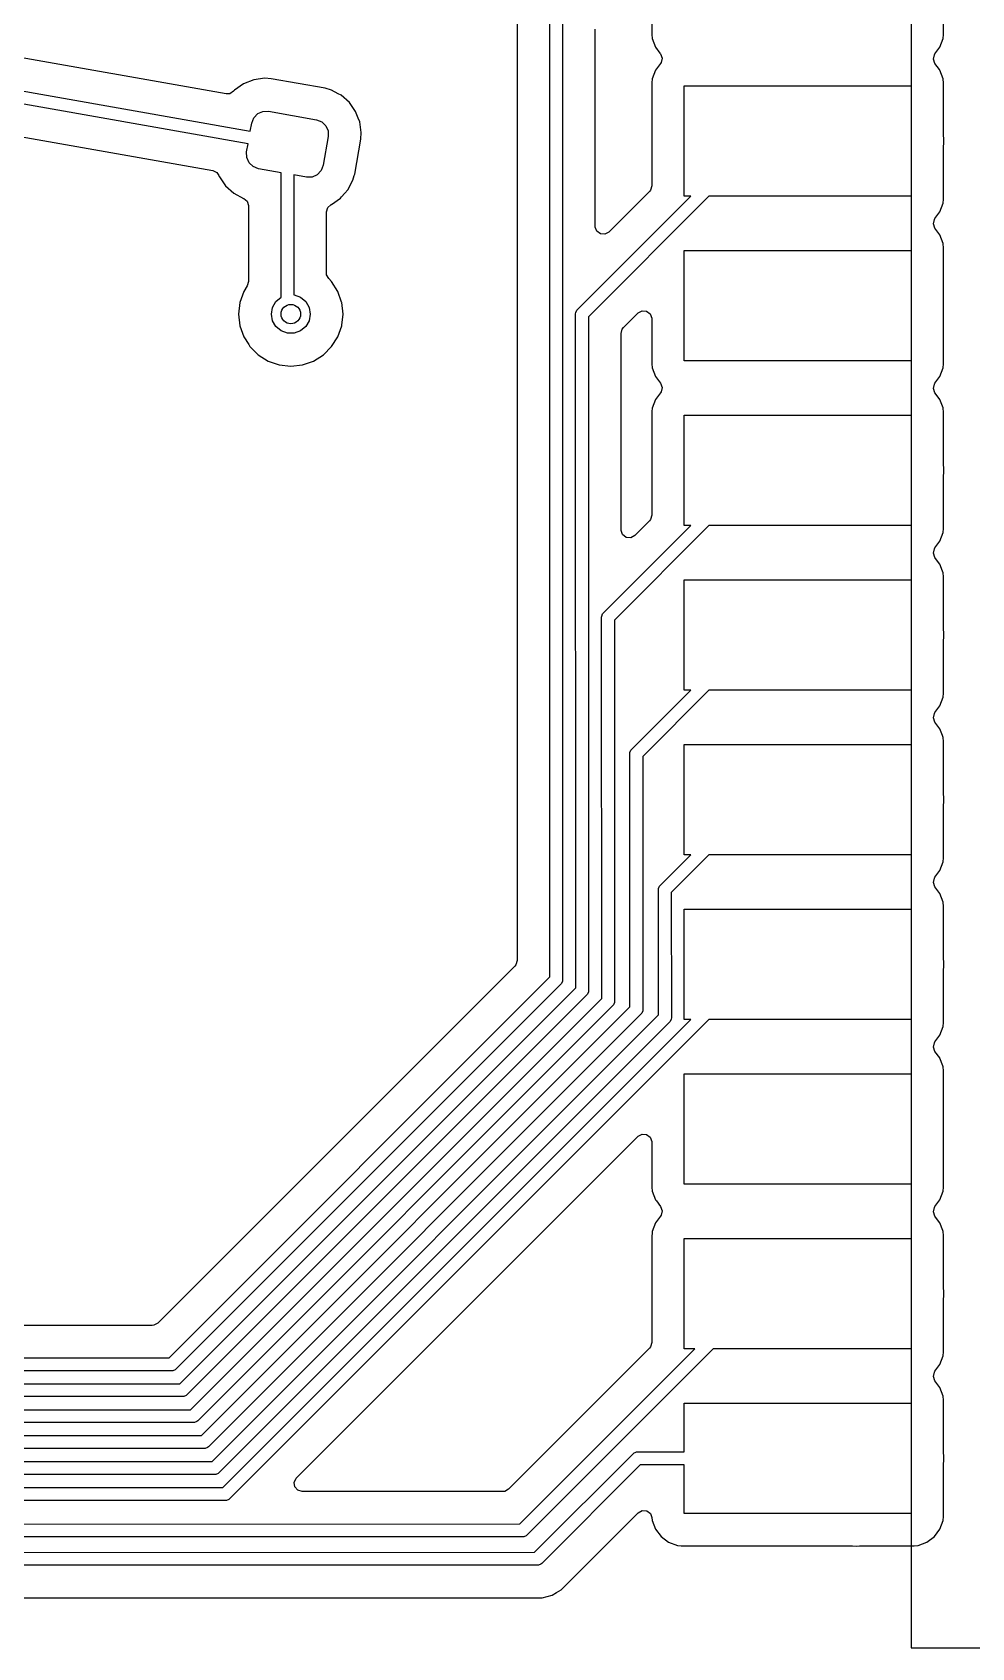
# Model space of a CAD drawing. Header units: millimetres. Extents: x 46 to 4458, y 59 to 1499.
# Drawn here: x 1823.12 to 1837.61, y 883.56 to 908.48 of the extents above; entities that cross this region are included whole.
import ezdxf

# ---------------------------------------------------------------- set-up
doc = ezdxf.new("R2010")
doc.units = ezdxf.units.MM
doc.layers.add('BLACK', color=7, linetype='Continuous')

msp = doc.modelspace()

# ---------------------------------------------------------------- linework, layer by layer
msp.add_lwpolyline([(1836.67813, 883.55889), (1852.75813, 883.55889), (1852.7581, 944.69762), (1836.6781, 944.69762)], close=True)
at = {"layer": 'BLACK', "linetype": 'Continuous'}
for p, q in [((1826.11236, 907.52695), (1809.44942, 910.46507)), ((1808.90449, 910.05246), (1826.48339, 906.95329)), ((1826.44899, 906.75822), (1808.87009, 909.85739)), ((1809.24087, 909.28232), (1825.90381, 906.34419)), ((1837.17862, 908.44151), (1837.17862, 909.275)), ((1832.67762, 909.15084), (1832.67762, 908.44152)), ((1831.10352, 893.90463), (1831.10161, 908.82343)), ((1831.2997, 908.78012), (1831.30161, 893.86131)), ((1830.60111, 908.73437), (1830.60111, 894.16141)), ((1831.80211, 905.48198), (1831.80211, 908.52333)), ((1832.67762, 908.44152), (1832.67762, 908.44151)), ((1832.67762, 908.44151), (1832.68403, 908.3819)), ((1832.68403, 908.3819), (1832.73432, 908.24706)), ((1832.73432, 908.24706), (1832.73432, 908.24706)), ((1832.73432, 908.24706), (1832.73432, 908.24706)), ((1832.73432, 908.24706), (1832.80229, 908.15627)), ((1837.04454, 908.14369), (1837.12192, 908.24706)), ((1837.12192, 908.24706), (1837.17221, 908.3819)), ((1837.17221, 908.3819), (1837.17862, 908.44151)), ((1832.8117, 907.99508), (1832.73432, 907.89172)), ((1832.80229, 908.15627), (1832.8117, 908.1437)), ((1832.8117, 908.1437), (1832.83611, 908.07823)), ((1832.82126, 908.00996), (1832.8117, 907.99508)), ((1832.83611, 908.07823), (1832.82126, 908.00996)), ((1837.02012, 908.06054), (1837.03497, 908.12881)), ((1837.04454, 907.99508), (1837.02012, 908.06054)), ((1837.03497, 908.12881), (1837.04454, 908.14369)), ((1837.11563, 907.90012), (1837.04454, 907.99508)), ((1826.70543, 907.76746), (1826.53763, 907.74288)), ((1826.80504, 907.7602), (1826.70543, 907.76746)), ((1827.63887, 907.61318), (1826.80504, 907.7602)), ((1832.68403, 907.75687), (1832.67762, 907.69727)), ((1832.73432, 907.89172), (1832.68403, 907.75687)), ((1832.73432, 907.89172), (1832.73432, 907.89172)), ((1837.12191, 907.89172), (1837.11563, 907.90012)), ((1837.12192, 907.89172), (1837.12191, 907.89172)), ((1837.17221, 907.75687), (1837.12192, 907.89172)), ((1837.17256, 907.75361), (1837.17221, 907.75687)), ((1837.17862, 907.69727), (1837.17256, 907.75361)), ((1826.16724, 907.52963), (1826.11236, 907.52695)), ((1826.22652, 907.56662), (1826.16724, 907.52963)), ((1826.24108, 907.58299), (1826.22652, 907.56662)), ((1826.38001, 907.68026), (1826.24108, 907.58299)), ((1826.53762, 907.74288), (1826.38001, 907.68026)), ((1826.53763, 907.74288), (1826.53762, 907.74288)), ((1827.63889, 907.61318), (1827.63887, 907.61318)), ((1827.73496, 907.58593), (1827.63889, 907.61318)), ((1827.73497, 907.58593), (1827.73496, 907.58593)), ((1827.73496, 907.58593), (1827.73496, 907.58593)), ((1827.83982, 907.52939), (1827.73497, 907.58593)), ((1827.88425, 907.50544), (1827.83982, 907.52939)), ((1828.01094, 907.39269), (1827.88425, 907.50544)), ((1832.67762, 907.69727), (1832.67762, 907.69726)), ((1832.67762, 907.69726), (1832.67762, 907.69725)), ((1832.67762, 907.69725), (1832.67762, 906.10949)), ((1833.17812, 905.94939), (1833.17812, 907.64939)), ((1833.17812, 907.64939), (1836.67812, 907.64939)), ((1836.67812, 907.64939), (1836.67812, 905.94939)), ((1837.17862, 907.69726), (1837.17862, 907.69727)), ((1837.17862, 906.86377), (1837.17862, 907.69726)), ((1837.17862, 907.69726), (1837.17862, 907.69726)), ((1826.59762, 907.22164), (1826.67798, 907.257)), ((1826.67798, 907.257), (1826.76575, 907.25891)), ((1826.76575, 907.25891), (1827.50435, 907.12868)), ((1828.10822, 907.25376), (1828.01094, 907.39269)), ((1828.01094, 907.39269), (1828.01094, 907.39269)), ((1828.10822, 907.25375), (1828.10822, 907.25376)), ((1828.10822, 907.25376), (1828.10822, 907.25376)), ((1828.14939, 907.15012), (1828.10822, 907.25375)), ((1826.48339, 906.95329), (1826.5051, 907.0764)), ((1826.5051, 907.0764), (1826.53691, 907.15822)), ((1826.53691, 907.15822), (1826.59762, 907.22164)), ((1827.50435, 907.12868), (1827.58618, 907.09686)), ((1827.58618, 907.09686), (1827.64959, 907.03615)), ((1827.64959, 907.03615), (1827.68495, 906.95579)), ((1828.17083, 907.09615), (1828.14939, 907.15012)), ((1828.19541, 906.92834), (1828.17083, 907.09615)), ((1826.42695, 906.63324), (1826.44899, 906.75822)), ((1827.68686, 906.86802), (1827.60872, 906.42486)), ((1827.68495, 906.95579), (1827.68686, 906.86802)), ((1828.09322, 906.29034), (1828.18816, 906.82872)), ((1828.18816, 906.82872), (1828.19541, 906.92834)), ((1837.17909, 906.85297), (1837.17862, 906.86377)), ((1837.18122, 906.82861), (1837.17909, 906.85297)), ((1837.17909, 906.74581), (1837.18006, 906.7569)), ((1837.18006, 906.7569), (1837.18378, 906.79939)), ((1837.18378, 906.79939), (1837.18122, 906.82861)), ((1826.42887, 906.54547), (1826.42695, 906.63324)), ((1826.46423, 906.46511), (1826.42887, 906.54547)), ((1837.17862, 906.735), (1837.17909, 906.74581)), ((1837.17862, 905.90151), (1837.17862, 906.735)), ((1825.90381, 906.34419), (1825.96641, 906.31316)), ((1825.96641, 906.31316), (1825.99751, 906.26786)), ((1825.99751, 906.26786), (1826.00344, 906.25294)), ((1826.00344, 906.25294), (1826.0056, 906.2475)), ((1826.52764, 906.4044), (1826.46423, 906.46511)), ((1826.60946, 906.37259), (1826.52764, 906.4044)), ((1826.95724, 906.31127), (1826.60946, 906.37259)), ((1826.95866, 904.38994), (1826.95724, 906.31127)), ((1827.34807, 906.24235), (1827.15535, 906.27633)), ((1827.15535, 906.27633), (1827.15673, 904.42538)), ((1827.5162, 906.27962), (1827.43584, 906.24426)), ((1827.5769, 906.34304), (1827.5162, 906.27962)), ((1827.60872, 906.42486), (1827.5769, 906.34304)), ((1828.06597, 906.19425), (1828.08685, 906.26786)), ((1828.08685, 906.26786), (1828.09322, 906.29032)), ((1828.09322, 906.29033), (1828.09322, 906.29034)), ((1828.09322, 906.29032), (1828.09322, 906.29033)), ((1826.0056, 906.2475), (1826.10288, 906.10858)), ((1826.10288, 906.10858), (1826.10288, 906.10857)), ((1826.10288, 906.10857), (1826.22957, 905.99583)), ((1827.43584, 906.24426), (1827.34807, 906.24235)), ((1827.94175, 905.99583), (1827.98548, 906.04497)), ((1827.98548, 906.04497), (1828.06597, 906.19425)), ((1832.6413, 906.02181), (1832.01379, 905.3943)), ((1832.65793, 906.04245), (1832.6413, 906.02181)), ((1832.67762, 906.10949), (1832.65793, 906.04245)), ((1826.22957, 905.99583), (1826.22957, 905.99583)), ((1826.22957, 905.99583), (1826.22957, 905.99583)), ((1826.22957, 905.99583), (1826.37885, 905.91534)), ((1826.37885, 905.91534), (1826.37886, 905.91533)), ((1826.37886, 905.91533), (1826.37903, 905.91527)), ((1826.37903, 905.91527), (1826.37912, 905.91519)), ((1826.37912, 905.91519), (1826.38481, 905.91212)), ((1826.38481, 905.91212), (1826.38426, 905.91111)), ((1826.38426, 905.91111), (1826.43375, 905.87182)), ((1826.43375, 905.87182), (1826.45629, 905.80569)), ((1826.45629, 905.80569), (1826.45641, 905.80036)), ((1826.45641, 905.80036), (1826.45641, 904.63308)), ((1827.65741, 905.70648), (1827.67709, 905.77352)), ((1827.67709, 905.77352), (1827.7276, 905.81728)), ((1827.72745, 905.81757), (1827.72872, 905.81826)), ((1827.7276, 905.81728), (1827.72745, 905.81757)), ((1827.72872, 905.81826), (1827.7299, 905.81928)), ((1827.7299, 905.81928), (1827.73332, 905.82074)), ((1827.73332, 905.82074), (1827.7338, 905.821)), ((1827.7338, 905.821), (1827.73381, 905.821)), ((1827.73381, 905.821), (1827.87273, 905.91828)), ((1827.87273, 905.91828), (1827.88991, 905.93758)), ((1827.88991, 905.93758), (1827.94175, 905.99583)), ((1831.51846, 904.18844), (1833.27763, 905.94939)), ((1833.55763, 905.94939), (1831.6997, 904.08958)), ((1833.27763, 905.94939), (1833.17812, 905.94939)), ((1836.67812, 905.94939), (1833.55763, 905.94939)), ((1837.12192, 905.70706), (1837.17221, 905.8419)), ((1837.17221, 905.8419), (1837.17862, 905.90151)), ((1827.65741, 904.76409), (1827.65741, 905.70648)), ((1837.02012, 905.52054), (1837.03497, 905.58881)), ((1837.04454, 905.45508), (1837.02012, 905.52054)), ((1837.03497, 905.58881), (1837.04454, 905.60369)), ((1837.04454, 905.60369), (1837.12192, 905.70706)), ((1831.80243, 905.47313), (1831.80211, 905.48198)), ((1831.82684, 905.40767), (1831.80243, 905.47313)), ((1831.88278, 905.3658), (1831.82684, 905.40767)), ((1831.95247, 905.36081), (1831.88278, 905.3658)), ((1832.01379, 905.3943), (1831.95247, 905.36081)), ((1837.09004, 905.3943), (1837.04454, 905.45508)), ((1837.12191, 905.35172), (1837.09004, 905.3943)), ((1837.12192, 905.35172), (1837.12191, 905.35172)), ((1837.17221, 905.21687), (1837.12192, 905.35172)), ((1833.17812, 903.40939), (1833.17812, 905.10939)), ((1833.17812, 905.10939), (1836.67812, 905.10939)), ((1836.67812, 905.10939), (1836.67812, 903.40939)), ((1837.17336, 905.20618), (1837.17221, 905.21687)), ((1837.17862, 905.15726), (1837.17336, 905.20618)), ((1837.17862, 903.36151), (1837.17862, 905.15726)), ((1827.66024, 904.73773), (1827.65741, 904.76409)), ((1826.4374, 904.56711), (1826.38233, 904.47946)), ((1826.45641, 904.63308), (1826.4374, 904.56711)), ((1827.69373, 904.67641), (1827.66024, 904.73773)), ((1827.73794, 904.6322), (1827.69373, 904.67641)), ((1827.83391, 904.47946), (1827.73794, 904.6322)), ((1826.32275, 904.30919), (1826.30255, 904.12994)), ((1826.38233, 904.47946), (1826.32275, 904.30919)), ((1826.32275, 904.30919), (1826.32275, 904.30919)), ((1826.82621, 904.23254), (1826.87831, 904.32277)), ((1826.87831, 904.32277), (1826.95812, 904.38975)), ((1826.95812, 904.38975), (1826.95866, 904.38994)), ((1827.15673, 904.42538), (1827.16021, 904.42538)), ((1827.16021, 904.42538), (1827.25812, 904.38975)), ((1827.25812, 904.38975), (1827.33793, 904.32277)), ((1827.33793, 904.32277), (1827.39003, 904.23254)), ((1827.89184, 904.3139), (1827.83391, 904.47946)), ((1827.89349, 904.30919), (1827.89184, 904.3139)), ((1827.91368, 904.12994), (1827.89349, 904.30919)), ((1827.89349, 904.30919), (1827.89349, 904.30919)), ((1826.30255, 904.12994), (1826.30255, 904.12993)), ((1826.30255, 904.12993), (1826.32275, 903.95069)), ((1826.80812, 904.12994), (1826.82621, 904.23254)), ((1826.82621, 904.02733), (1826.80812, 904.12994)), ((1826.87831, 903.9371), (1826.82621, 904.02733)), ((1827.39003, 904.02733), (1827.33793, 903.9371)), ((1827.39003, 904.23254), (1827.40812, 904.12994)), ((1827.40812, 904.12994), (1827.39003, 904.02733)), ((1827.89422, 903.95721), (1827.91368, 904.12993)), ((1827.91368, 904.12993), (1827.91368, 904.12994)), ((1831.50161, 904.13288), (1831.50353, 904.15239)), ((1831.50352, 893.73894), (1831.50161, 904.13288)), ((1831.50353, 904.15239), (1831.51846, 904.18844)), ((1831.6997, 904.08958), (1831.70161, 893.69562)), ((1832.23843, 903.92046), (1832.46594, 904.14797)), ((1832.46594, 904.14797), (1832.52726, 904.18146)), ((1832.52726, 904.18146), (1832.59695, 904.17647)), ((1832.59695, 904.17647), (1832.65289, 904.1346)), ((1832.65289, 904.1346), (1832.6773, 904.06914)), ((1832.6773, 904.06914), (1832.67762, 904.06029)), ((1832.67762, 904.06029), (1832.67762, 903.36152)), ((1826.32275, 903.95069), (1826.32275, 903.95068)), ((1826.32275, 903.95068), (1826.38233, 903.78041)), ((1826.38233, 903.78041), (1826.45869, 903.65889)), ((1826.95812, 903.87013), (1826.87831, 903.9371)), ((1827.05603, 903.8345), (1826.95812, 903.87013)), ((1827.16021, 903.8345), (1827.05603, 903.8345)), ((1827.25812, 903.87013), (1827.16021, 903.8345)), ((1827.33793, 903.9371), (1827.25812, 903.87013)), ((1827.73794, 903.62768), (1827.83391, 903.78042)), ((1827.83391, 903.78042), (1827.89349, 903.95068)), ((1827.89349, 903.95068), (1827.89422, 903.95721)), ((1832.20211, 903.83278), (1832.2218, 903.89982)), ((1832.20211, 900.80198), (1832.20211, 903.83278)), ((1832.2218, 903.89982), (1832.23843, 903.92046)), ((1826.45869, 903.65889), (1826.4783, 903.62768)), ((1826.4783, 903.62768), (1826.60586, 903.50012)), ((1827.61038, 903.50012), (1827.73794, 903.62768)), ((1826.60586, 903.50012), (1826.7586, 903.40415)), ((1826.7586, 903.40415), (1826.88044, 903.36152)), ((1826.88044, 903.36152), (1826.92886, 903.34457)), ((1826.92886, 903.34457), (1826.92887, 903.34457)), ((1826.92887, 903.34457), (1827.10812, 903.32437)), ((1827.10812, 903.32437), (1827.28737, 903.34457)), ((1827.10812, 903.32437), (1827.10812, 903.32437)), ((1827.10812, 903.32437), (1827.10812, 903.32437)), ((1827.28737, 903.34457), (1827.45764, 903.40415)), ((1827.28737, 903.34457), (1827.28737, 903.34457)), ((1827.28737, 903.34457), (1827.28737, 903.34457)), ((1827.45764, 903.40415), (1827.61038, 903.50012)), ((1832.67762, 903.36152), (1832.67762, 903.36151)), ((1832.67762, 903.36151), (1832.68403, 903.3019)), ((1832.68403, 903.3019), (1832.73432, 903.16706)), ((1834.97812, 903.40939), (1833.17812, 903.40939)), ((1836.67812, 903.40939), (1834.97812, 903.40939)), ((1837.12192, 903.16706), (1837.17221, 903.3019)), ((1837.17221, 903.3019), (1837.17862, 903.36151)), ((1832.73432, 903.16706), (1832.73432, 903.16706)), ((1832.73432, 903.16706), (1832.8117, 903.0637)), ((1832.8117, 903.0637), (1832.83611, 902.99823)), ((1837.02012, 902.98054), (1837.03497, 903.04881)), ((1837.03497, 903.04881), (1837.04454, 903.06369)), ((1837.04454, 903.06369), (1837.12192, 903.16706)), ((1832.73432, 902.81172), (1832.68403, 902.67687)), ((1832.8117, 902.91508), (1832.73432, 902.81172)), ((1832.73432, 902.81172), (1832.73432, 902.81172)), ((1832.82126, 902.92996), (1832.8117, 902.91508)), ((1832.83611, 902.99823), (1832.82126, 902.92996)), ((1837.04454, 902.91508), (1837.02012, 902.98054)), ((1837.10862, 902.82948), (1837.04454, 902.91508)), ((1837.12191, 902.81172), (1837.10862, 902.82948)), ((1837.12192, 902.81172), (1837.12191, 902.81172)), ((1837.17027, 902.68208), (1837.12192, 902.81172)), ((1832.67894, 902.62958), (1832.67762, 902.61726)), ((1832.67762, 902.61726), (1832.67762, 902.61725)), ((1832.67762, 902.61725), (1832.67762, 901.02949)), ((1832.68403, 902.67687), (1832.67894, 902.62958)), ((1833.17812, 900.86939), (1833.17812, 902.56939)), ((1833.17812, 902.56939), (1836.67812, 902.56939)), ((1836.67812, 902.56939), (1836.67812, 900.86939)), ((1837.17221, 902.67687), (1837.17027, 902.68208)), ((1837.17862, 902.61727), (1837.17221, 902.67687)), ((1837.17862, 902.61726), (1837.17862, 902.61727)), ((1837.17862, 901.78377), (1837.17862, 902.61726)), ((1837.17862, 902.61726), (1837.17862, 902.61726)), ((1837.17909, 901.77297), (1837.17862, 901.78377)), ((1837.18378, 901.71939), (1837.17909, 901.77297)), ((1837.17862, 901.655), (1837.17909, 901.66581)), ((1837.17862, 900.82151), (1837.17862, 901.655)), ((1837.17909, 901.66581), (1837.18378, 901.71939)), ((1837.18378, 901.71939), (1837.18378, 901.71939)), ((1832.67762, 901.02949), (1832.65793, 900.96245)), ((1831.91846, 899.50844), (1833.27779, 900.86939)), ((1833.55777, 900.86939), (1832.09971, 899.40959)), ((1832.20243, 900.79313), (1832.20211, 900.80198)), ((1832.22684, 900.72767), (1832.20243, 900.79313)), ((1832.6413, 900.9418), (1832.41379, 900.7143)), ((1832.65793, 900.96245), (1832.6413, 900.9418)), ((1833.27779, 900.86939), (1833.17812, 900.86939)), ((1836.67812, 900.86939), (1833.55777, 900.86939)), ((1837.17221, 900.7619), (1837.17862, 900.82151)), ((1832.28278, 900.6858), (1832.22684, 900.72767)), ((1832.35247, 900.68081), (1832.28278, 900.6858)), ((1832.41379, 900.7143), (1832.35247, 900.68081)), ((1837.03497, 900.50881), (1837.04454, 900.52369)), ((1837.04454, 900.52369), (1837.12192, 900.62706)), ((1837.12192, 900.62706), (1837.17221, 900.7619)), ((1837.02012, 900.44054), (1837.03497, 900.50881)), ((1837.04454, 900.37508), (1837.02012, 900.44054)), ((1837.11693, 900.27838), (1837.04454, 900.37508)), ((1837.12191, 900.27172), (1837.11693, 900.27838)), ((1837.12192, 900.27172), (1837.12191, 900.27172)), ((1837.16272, 900.16233), (1837.12192, 900.27172)), ((1833.17812, 898.32939), (1833.17812, 900.02939)), ((1833.17812, 900.02939), (1836.67812, 900.02939)), ((1836.67812, 900.02939), (1836.67812, 898.32939)), ((1837.17221, 900.13687), (1837.16272, 900.16233)), ((1837.17862, 900.07727), (1837.17221, 900.13687)), ((1837.17862, 900.07726), (1837.17862, 900.07727)), ((1837.17862, 899.24377), (1837.17862, 900.07726)), ((1837.17862, 900.07726), (1837.17862, 900.07726)), ((1831.90161, 899.45288), (1831.90353, 899.47239)), ((1831.90351, 893.57325), (1831.90161, 899.45288)), ((1831.90353, 899.47239), (1831.91846, 899.50844)), ((1832.09971, 899.40959), (1832.10161, 893.52994)), ((1837.17909, 899.23297), (1837.17862, 899.24377)), ((1837.17862, 899.115), (1837.17909, 899.12581)), ((1837.17862, 898.28151), (1837.17862, 899.115)), ((1837.18378, 899.17939), (1837.17909, 899.23297)), ((1837.17909, 899.12581), (1837.18378, 899.17939)), ((1837.18378, 899.17939), (1837.18378, 899.17939)), ((1832.35456, 897.40453), (1833.27805, 898.32939)), ((1833.55799, 898.32939), (1832.53582, 897.3057)), ((1833.27805, 898.32939), (1833.17812, 898.32939)), ((1836.67812, 898.32939), (1833.55799, 898.32939)), ((1837.17221, 898.2219), (1837.17862, 898.28151)), ((1837.04454, 897.98369), (1837.12192, 898.08706)), ((1837.12192, 898.08706), (1837.17221, 898.2219)), ((1837.02012, 897.90054), (1837.03497, 897.96881)), ((1837.04454, 897.83508), (1837.02012, 897.90054)), ((1837.03497, 897.96881), (1837.04454, 897.98369)), ((1837.12191, 897.73172), (1837.04454, 897.83508)), ((1837.12192, 897.73172), (1837.12191, 897.73172)), ((1837.15954, 897.63084), (1837.12192, 897.73172)), ((1837.17221, 897.59687), (1837.15954, 897.63084)), ((1837.17862, 897.53727), (1837.17221, 897.59687)), ((1837.17862, 897.53726), (1837.17862, 897.53727)), ((1837.17862, 896.70377), (1837.17862, 897.53726)), ((1837.17862, 897.53726), (1837.17862, 897.53726)), ((1832.33771, 897.34898), (1832.33963, 897.36849)), ((1832.3396, 893.44365), (1832.33771, 897.34898)), ((1832.33963, 897.36849), (1832.35456, 897.40453)), ((1832.53582, 897.3057), (1832.53771, 893.40035)), ((1833.17812, 895.78939), (1833.17812, 897.48939)), ((1833.17812, 897.48939), (1836.67812, 897.48939)), ((1836.67812, 897.48939), (1836.67812, 895.78939)), ((1837.17909, 896.69297), (1837.17862, 896.70377)), ((1837.17862, 896.575), (1837.17909, 896.58581)), ((1837.17862, 895.74151), (1837.17862, 896.575)), ((1837.18378, 896.63939), (1837.17909, 896.69297)), ((1837.17909, 896.58581), (1837.18378, 896.63939)), ((1837.18378, 896.63939), (1837.18378, 896.63939)), ((1832.79497, 895.30494), (1833.27848, 895.78939)), ((1833.55836, 895.78939), (1832.97626, 895.20616)), ((1833.27848, 895.78939), (1833.17812, 895.78939)), ((1836.67812, 895.78939), (1833.55836, 895.78939)), ((1837.04454, 895.44369), (1837.12192, 895.54706)), ((1837.12192, 895.54706), (1837.17221, 895.6819)), ((1837.17221, 895.6819), (1837.17862, 895.74151)), ((1832.78004, 895.2689), (1832.79497, 895.30494)), ((1837.02012, 895.36054), (1837.03497, 895.42881)), ((1837.04454, 895.29508), (1837.02012, 895.36054)), ((1837.03497, 895.42881), (1837.04454, 895.44369)), ((1837.12145, 895.19233), (1837.04454, 895.29508)), ((1832.77812, 895.24939), (1832.78004, 895.2689)), ((1832.77998, 893.31834), (1832.77812, 895.24939)), ((1832.97626, 895.20616), (1832.97812, 893.27507)), ((1837.12191, 895.19172), (1837.12145, 895.19233)), ((1837.12192, 895.19172), (1837.12191, 895.19172)), ((1837.17221, 895.05687), (1837.12192, 895.19172)), ((1837.17246, 895.0546), (1837.17221, 895.05687)), ((1837.17862, 894.99727), (1837.17246, 895.0546)), ((1833.17812, 893.24939), (1833.17812, 894.94939)), ((1833.17812, 894.94939), (1836.67812, 894.94939)), ((1836.67812, 894.94939), (1836.67812, 893.24939)), ((1837.17862, 894.99726), (1837.17862, 894.99727)), ((1837.17862, 894.16377), (1837.17862, 894.99726)), ((1837.17862, 894.99726), (1837.17862, 894.99726)), ((1830.56479, 894.07373), (1825.05782, 888.56676)), ((1830.58143, 894.09437), (1830.56479, 894.07373)), ((1830.60111, 894.16141), (1830.58143, 894.09437)), ((1837.17909, 894.15297), (1837.17862, 894.16377)), ((1837.17862, 894.035), (1837.17909, 894.04581)), ((1837.18378, 894.09939), (1837.17909, 894.15297)), ((1837.17909, 894.04581), (1837.18378, 894.09939)), ((1837.18378, 894.09939), (1837.18378, 894.09939)), ((1825.23151, 888.02994), (1831.10352, 893.90463)), ((1831.28476, 893.80575), (1825.34095, 887.85923)), ((1831.29969, 893.8418), (1831.28476, 893.80575)), ((1831.30161, 893.86131), (1831.29969, 893.8418)), ((1837.17862, 893.20151), (1837.17862, 894.035)), ((1825.3972, 887.62994), (1831.50352, 893.73894)), ((1831.68476, 893.64007), (1825.50664, 887.45923)), ((1825.56289, 887.22994), (1831.90351, 893.57325)), ((1831.69969, 893.67611), (1831.68476, 893.64007)), ((1831.70161, 893.69562), (1831.69969, 893.67611)), ((1832.08476, 893.47438), (1825.67232, 887.05923)), ((1825.72857, 886.82994), (1832.3396, 893.44365)), ((1832.52086, 893.34479), (1825.83801, 886.65923)), ((1825.89426, 886.42994), (1832.77998, 893.31834)), ((1832.09969, 893.51043), (1832.08476, 893.47438)), ((1832.10161, 893.52994), (1832.09969, 893.51043)), ((1832.53579, 893.38084), (1832.52086, 893.34479)), ((1832.53771, 893.40035), (1832.53579, 893.38084)), ((1832.96127, 893.21952), (1826.00369, 886.25923)), ((1826.05995, 886.02994), (1833.277, 893.24939)), ((1833.55709, 893.24939), (1826.16938, 885.85923)), ((1832.9762, 893.25556), (1832.96127, 893.21952)), ((1832.97812, 893.27507), (1832.9762, 893.25556)), ((1833.277, 893.24939), (1833.17812, 893.24939)), ((1836.67812, 893.24939), (1833.55709, 893.24939)), ((1837.12192, 893.00706), (1837.17221, 893.1419)), ((1837.17221, 893.1419), (1837.17862, 893.20151)), ((1837.02012, 892.82054), (1837.03497, 892.88881)), ((1837.04454, 892.75508), (1837.02012, 892.82054)), ((1837.03497, 892.88881), (1837.04454, 892.90369)), ((1837.04454, 892.90369), (1837.12192, 893.00706)), ((1837.1173, 892.65788), (1837.04454, 892.75508)), ((1837.12191, 892.65172), (1837.1173, 892.65788)), ((1837.12192, 892.65172), (1837.12191, 892.65172)), ((1837.16598, 892.53358), (1837.12192, 892.65172)), ((1833.17812, 890.70939), (1833.17812, 892.40939)), ((1833.17812, 892.40939), (1836.67812, 892.40939)), ((1836.67812, 892.40939), (1836.67812, 890.70939)), ((1837.17221, 892.51687), (1837.16598, 892.53358)), ((1837.17862, 892.45726), (1837.17221, 892.51687)), ((1837.17862, 890.66151), (1837.17862, 892.45726)), ((1828.51269, 887.49472), (1832.46594, 891.44798)), ((1832.46594, 891.44798), (1832.52726, 891.48146)), ((1832.52726, 891.48146), (1832.59695, 891.47647)), ((1832.59695, 891.47647), (1832.65289, 891.4346)), ((1832.65289, 891.4346), (1832.6773, 891.36914)), ((1832.6773, 891.36914), (1832.67762, 891.36029)), ((1832.67762, 891.36029), (1832.67762, 890.66152)), ((1832.67762, 890.66152), (1832.67762, 890.66151)), ((1832.67762, 890.66151), (1832.68403, 890.6019)), ((1832.68403, 890.6019), (1832.73432, 890.46706)), ((1834.97812, 890.70939), (1833.17812, 890.70939)), ((1836.67812, 890.70939), (1834.97812, 890.70939)), ((1837.12192, 890.46706), (1837.17221, 890.6019)), ((1837.17221, 890.6019), (1837.17862, 890.66151)), ((1832.73432, 890.46706), (1832.73432, 890.46706)), ((1832.73432, 890.46706), (1832.74722, 890.44983)), ((1832.74722, 890.44983), (1832.80967, 890.3664)), ((1832.80967, 890.3664), (1832.8117, 890.3637)), ((1832.8117, 890.3637), (1832.83611, 890.29823)), ((1837.02012, 890.28054), (1837.03497, 890.34881)), ((1837.03497, 890.34881), (1837.04454, 890.36369)), ((1837.04454, 890.36369), (1837.12192, 890.46706)), ((1832.73432, 890.11172), (1832.68403, 889.97687)), ((1832.8117, 890.21508), (1832.73432, 890.11172)), ((1832.73432, 890.11172), (1832.73432, 890.11172)), ((1832.82126, 890.22996), (1832.8117, 890.21508)), ((1832.83611, 890.29823), (1832.82126, 890.22996)), ((1837.04454, 890.21508), (1837.02012, 890.28054)), ((1837.11602, 890.1196), (1837.04454, 890.21508)), ((1837.12191, 890.11172), (1837.11602, 890.1196)), ((1837.12192, 890.11172), (1837.12191, 890.11172)), ((1837.16552, 889.99482), (1837.12192, 890.11172)), ((1832.68043, 889.94342), (1832.67762, 889.91726)), ((1832.67762, 889.91726), (1832.67762, 889.91725)), ((1832.67762, 889.91725), (1832.67762, 888.26476)), ((1832.68403, 889.97687), (1832.68043, 889.94342)), ((1833.17812, 888.16939), (1833.17812, 889.86939)), ((1833.17812, 889.86939), (1836.67812, 889.86939)), ((1836.67812, 889.86939), (1836.67812, 888.16939)), ((1837.17221, 889.97687), (1837.16552, 889.99482)), ((1837.17862, 889.91727), (1837.17221, 889.97687)), ((1837.17862, 889.91726), (1837.17862, 889.91727)), ((1837.17862, 889.08377), (1837.17862, 889.91726)), ((1837.17862, 889.91726), (1837.17862, 889.91726)), ((1837.17909, 889.07297), (1837.17862, 889.08377)), ((1837.18378, 889.01939), (1837.17909, 889.07297)), ((1837.17862, 888.955), (1837.17909, 888.96581)), ((1837.17862, 888.12151), (1837.17862, 888.955)), ((1837.17909, 888.96581), (1837.18378, 889.01939)), ((1837.18378, 889.01939), (1837.18378, 889.01939)), ((1825.05782, 888.56676), (1824.9965, 888.53327)), ((1824.97014, 888.53044), (1819.40523, 888.53044)), ((1824.9965, 888.53327), (1824.97014, 888.53044)), ((1830.64196, 885.46724), (1833.34211, 888.16939)), ((1833.62214, 888.16939), (1830.75141, 885.29653)), ((1832.6413, 888.17708), (1832.07675, 887.61253)), ((1832.65793, 888.19772), (1832.6413, 888.17708)), ((1832.67762, 888.26476), (1832.65793, 888.19772)), ((1833.34211, 888.16939), (1833.17812, 888.16939)), ((1836.67812, 888.16939), (1833.62214, 888.16939)), ((1837.12192, 887.92706), (1837.17221, 888.0619)), ((1837.17221, 888.0619), (1837.17862, 888.12151)), ((1825.28975, 887.83186), (1785.10812, 887.82994)), ((1785.15143, 888.02802), (1825.23151, 888.02994)), ((1825.3258, 887.84679), (1825.28975, 887.83186)), ((1825.34095, 887.85923), (1825.3258, 887.84679)), ((1837.03497, 887.80881), (1837.04454, 887.82369)), ((1837.04454, 887.82369), (1837.12192, 887.92706)), ((1784.95143, 887.62802), (1825.3972, 887.62994)), ((1832.07675, 887.61253), (1830.99719, 886.53296)), ((1837.02012, 887.74054), (1837.03497, 887.80881)), ((1837.04454, 887.67508), (1837.02012, 887.74054)), ((1837.12191, 887.57172), (1837.04454, 887.67508)), ((1837.12192, 887.57172), (1837.12191, 887.57172)), ((1837.17219, 887.43693), (1837.12192, 887.57172)), ((1825.45543, 887.43186), (1784.90812, 887.42994)), ((1825.49148, 887.44679), (1825.45543, 887.43186)), ((1825.50664, 887.45923), (1825.49148, 887.44679)), ((1827.19739, 886.17942), (1828.51269, 887.49472)), ((1833.17812, 886.57789), (1833.17812, 887.32939)), ((1833.17812, 887.32939), (1836.67812, 887.32939)), ((1836.67812, 887.32939), (1836.67812, 885.62939)), ((1837.17221, 887.43687), (1837.17219, 887.43693)), ((1837.17862, 887.37727), (1837.17221, 887.43687)), ((1837.17862, 887.37726), (1837.17862, 887.37727)), ((1837.17862, 886.70939), (1837.17862, 887.37726)), ((1837.17862, 887.37726), (1837.17862, 887.37726)), ((1784.55143, 887.22802), (1825.56289, 887.22994)), ((1784.24175, 886.82802), (1825.72857, 886.82994)), ((1825.62112, 887.03186), (1784.50812, 887.02994)), ((1825.65717, 887.04679), (1825.62112, 887.03186)), ((1825.67232, 887.05923), (1825.65717, 887.04679)), ((1825.78681, 886.63186), (1784.19844, 886.62994)), ((1825.82285, 886.64679), (1825.78681, 886.63186)), ((1825.83801, 886.65923), (1825.82285, 886.64679)), ((1832.40201, 886.56253), (1832.41821, 886.56924)), ((1832.41821, 886.56924), (1832.43806, 886.57747)), ((1832.43806, 886.57747), (1833.17812, 886.57789)), ((1837.17862, 886.54377), (1837.17862, 886.70939)), ((1784.07607, 886.42802), (1825.89426, 886.42994)), ((1830.99719, 886.53296), (1830.46828, 886.00406)), ((1830.86933, 885.02993), (1832.38686, 886.5501)), ((1832.49637, 886.37941), (1830.97883, 884.85923)), ((1832.38686, 886.5501), (1832.40201, 886.56253)), ((1833.17812, 886.3798), (1832.49637, 886.37941)), ((1833.17812, 885.62939), (1833.17812, 886.3798)), ((1837.17909, 886.53297), (1837.17862, 886.54377)), ((1837.17862, 886.415), (1837.17909, 886.42581)), ((1837.17862, 885.58151), (1837.17862, 886.415)), ((1837.18378, 886.47939), (1837.17909, 886.53297)), ((1837.17909, 886.42581), (1837.18378, 886.47939)), ((1837.18378, 886.47939), (1837.18378, 886.47939)), ((1825.95249, 886.23186), (1784.03276, 886.22994)), ((1825.98854, 886.24679), (1825.95249, 886.23186)), ((1826.00369, 886.25923), (1825.98854, 886.24679)), ((1827.16233, 886.10939), (1827.19136, 886.17295)), ((1827.17228, 886.04023), (1827.16233, 886.10939)), ((1827.19136, 886.17295), (1827.19739, 886.17942)), ((1826.11818, 885.83186), (1783.86707, 885.82994)), ((1783.91038, 886.02802), (1826.05995, 886.02994)), ((1826.15423, 885.84679), (1826.11818, 885.83186)), ((1826.16938, 885.85923), (1826.15423, 885.84679)), ((1827.21803, 885.98743), (1827.17228, 886.04023)), ((1827.28507, 885.96774), (1827.21803, 885.98743)), ((1830.3806, 885.96774), (1827.28507, 885.96774)), ((1830.40696, 885.97058), (1830.3806, 885.96774)), ((1830.46828, 886.00406), (1830.40696, 885.97058)), ((1831.39885, 884.57143), (1832.46827, 885.64086)), ((1832.46827, 885.64086), (1832.52959, 885.67434)), ((1832.52959, 885.67434), (1832.59929, 885.66936)), ((1832.59929, 885.66936), (1832.65522, 885.62748)), ((1832.65522, 885.62748), (1832.67924, 885.56643)), ((1836.67812, 885.62939), (1833.17812, 885.62939)), ((1837.17221, 885.5219), (1837.17862, 885.58151)), ((1792.81821, 885.46532), (1830.64196, 885.46724)), ((1832.67924, 885.56643), (1832.68403, 885.5219)), ((1832.68403, 885.5219), (1832.73432, 885.38706)), ((1832.73432, 885.38706), (1832.73433, 885.38705)), ((1832.73433, 885.38705), (1832.82057, 885.27184)), ((1837.03567, 885.27184), (1837.12192, 885.38706)), ((1837.12192, 885.38706), (1837.17221, 885.5219)), ((1830.70021, 885.26916), (1792.87646, 885.26725)), ((1830.73626, 885.2841), (1830.70021, 885.26916)), ((1830.75141, 885.29653), (1830.73626, 885.2841)), ((1832.82057, 885.27184), (1832.82057, 885.27184)), ((1832.82057, 885.27184), (1832.93578, 885.18559)), ((1832.93578, 885.18559), (1832.93579, 885.18559)), ((1832.93579, 885.18559), (1833.07064, 885.1353)), ((1833.07064, 885.1353), (1833.07064, 885.1353)), ((1833.07064, 885.1353), (1833.07756, 885.13455)), ((1833.07756, 885.13455), (1833.13025, 885.12889)), ((1833.13025, 885.12889), (1835.76373, 885.12889)), ((1835.76373, 885.12889), (1835.77454, 885.12842)), ((1835.77454, 885.12842), (1835.82812, 885.12373)), ((1835.82812, 885.12373), (1835.88156, 885.1284)), ((1835.82812, 885.12373), (1835.82812, 885.12373)), ((1835.82812, 885.12373), (1835.82812, 885.12373)), ((1835.88156, 885.1284), (1835.8817, 885.12842)), ((1835.8817, 885.12842), (1835.89251, 885.12889)), ((1835.89251, 885.12889), (1836.72599, 885.12889)), ((1836.72599, 885.12889), (1836.7856, 885.1353)), ((1836.72599, 885.12889), (1836.72599, 885.12889)), ((1836.7856, 885.1353), (1836.92045, 885.18559)), ((1836.92045, 885.18559), (1837.03567, 885.27184)), ((1814.44949, 885.02802), (1830.86933, 885.02993)), ((1830.92763, 884.83186), (1814.50773, 884.82994)), ((1830.96368, 884.84679), (1830.92763, 884.83186)), ((1830.97883, 884.85923), (1830.96368, 884.84679)), ((1831.38864, 884.56122), (1831.39884, 884.57143)), ((1831.39884, 884.57143), (1831.39885, 884.57143)), ((1814.7691, 884.32944), (1830.82145, 884.32944)), ((1830.82145, 884.32944), (1830.82147, 884.32944)), ((1830.82147, 884.32944), (1830.82906, 884.32944)), ((1830.82906, 884.32944), (1830.98717, 884.32944)), ((1830.98717, 884.32944), (1830.98718, 884.32944)), ((1830.98718, 884.32944), (1831.1399, 884.37036)), ((1831.1399, 884.37036), (1831.2049, 884.40788)), ((1831.2049, 884.40788), (1831.27684, 884.44942)), ((1831.27684, 884.44942), (1831.38864, 884.56122)), ((1831.38864, 884.56122), (1831.38864, 884.56122))]:
    msp.add_line(p, q, dxfattribs=at)
at = {"layer": 'BLACK'}
msp.add_circle((1827.10812, 904.12994), 0.15, dxfattribs=at)

doc.saveas('drawing.dxf')
